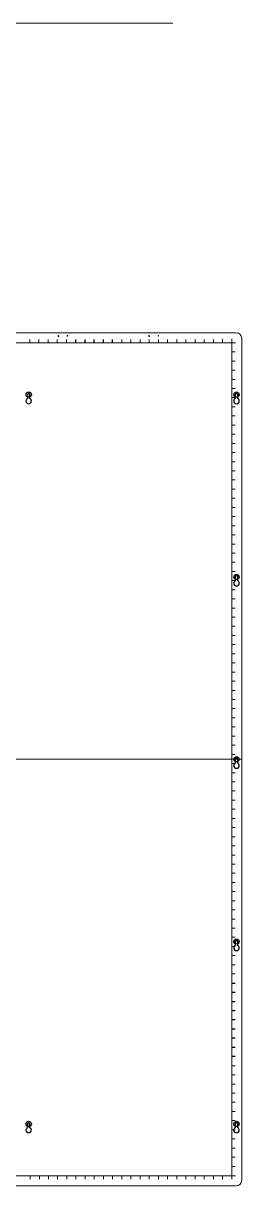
# Model space of a CAD drawing. Header units: millimetres. Extents: x -1390 to 6316, y -1840 to 2435.
# Drawn here: x 1682 to 1873, y -1673 to -656 of the extents above; entities that cross this region are included whole.
import ezdxf

# ---------------------------------------------------------------- set-up
doc = ezdxf.new("R2010")
doc.units = ezdxf.units.MM
for name, color, linetype, lineweight, true_color in [('Build platform acrylic', 1, 'CONTINUOUS', 0, 0xff0000), ('Build platform acrylic text', 5, 'CONTINUOUS', 0, 0x0000ff), ('Referance lines', 3, 'CONTINUOUS', 0, 0x00ff00)]:
    doc.layers.add(name, color=color, linetype=linetype, lineweight=lineweight, true_color=true_color)
doc.layers.add('Layer_1', color=7, linetype='CONTINUOUS', true_color=0xffffff)

msp = doc.modelspace()

# ---------------------------------------------------------------- linework, layer by layer
at = {"layer": 'Build platform acrylic', "color": 1, "true_color": 0xff0000}
for p, q in [((1776.2, -927), (1223.8, -927)), ((1873, -1576.2), (1873, -1023.8)), ((1776.2, -1673), (1223.8, -1673))]:
    msp.add_line(p, q, dxfattribs=at)
for points in [[(1684.2, -927), (1868.2, -927), (1868.2, -927)], [(1873, -931.8), (1873, -1115.8)], [(1873, -1484.2), (1873, -1668.2)], [(1868.2, -1673), (1684.2, -1673)]]:
    msp.add_lwpolyline(points, dxfattribs=at)
for points in [[(1868.2, -927), (1870.8, -927), (1873, -929.2), (1873, -931.8)], [(1873, -1668.2), (1873, -1670.8), (1870.8, -1673), (1868.2, -1673)]]:
    msp.add_open_spline(points, degree=3, dxfattribs=at)
at = {"layer": 'Build platform acrylic text', "color": 5, "true_color": 0x0000ff}
msp.add_line((1873, -1300), (1127, -1300), dxfattribs=at)
for points in [[(1687.8, -932.8), (1687.8, -935.8)], [(1695.8, -935.8), (1695.8, -932.8)], [(1703.8, -932.8), (1703.8, -935.8)], [(1711.8, -935.8), (1711.8, -932.8)], [(1712.5, -929.8), (1712.5, -929.8)], [(1719.8, -932.8), (1719.8, -935.8)], [(1720.5, -929.7), (1720.5, -929.7)], [(1727.8, -935.8), (1727.8, -932.8)], [(1728.2, -935.8), (1728.2, -932.8)], [(1728.2, -935.8), (1728.2, -932.8)], [(1735.8, -932.8), (1735.8, -935.8)], [(1736.2, -932.8), (1736.2, -935.8)], [(1736.2, -932.8), (1736.2, -935.8)], [(1743.8, -935.8), (1743.8, -932.8)], [(1744.2, -935.8), (1744.2, -932.8)], [(1744.2, -935.8), (1744.2, -932.8)], [(1751.8, -932.8), (1751.8, -935.8)], [(1752.2, -932.8), (1752.2, -935.8)], [(1752.2, -932.8), (1752.2, -935.8)], [(1759.8, -935.8), (1759.8, -932.8)], [(1760.2, -935.8), (1760.2, -932.8)], [(1760.2, -935.8), (1760.2, -932.8)], [(1768.2, -932.8), (1768.2, -935.8)], [(1768.2, -932.8), (1768.2, -935.8)], [(1776.2, -935.8), (1776.2, -932.8)], [(1776.2, -935.8), (1776.2, -932.8)], [(1784.2, -932.8), (1784.2, -935.8)], [(1784.2, -932.8), (1784.2, -935.8)], [(1791.8, -929.8), (1791.8, -929.8)], [(1792.2, -935.8), (1792.2, -932.8)], [(1792.2, -935.8), (1792.2, -932.8)], [(1799.9, -929.7), (1799.9, -929.7)], [(1800.2, -932.8), (1800.2, -935.8)], [(1800.2, -932.8), (1800.2, -935.8)], [(1808.2, -935.8), (1808.2, -932.8)], [(1808.2, -935.8), (1808.2, -932.8)], [(1816.2, -932.8), (1816.2, -935.8)], [(1816.2, -932.8), (1816.2, -935.8)], [(1824.2, -935.8), (1824.2, -932.8)], [(1824.2, -935.8), (1824.2, -932.8)], [(1832.2, -932.8), (1832.2, -935.8)], [(1832.2, -932.8), (1832.2, -935.8)], [(1840.2, -935.8), (1840.2, -932.8)], [(1840.2, -935.8), (1840.2, -932.8)], [(1848.2, -932.8), (1848.2, -935.8)], [(1848.2, -932.8), (1848.2, -935.8)], [(1856.2, -932.4), (1856.2, -935.7)], [(1856.2, -935.8), (1856.2, -932.8)], [(1856.2, -935.8), (1856.2, -932.8)], [(1864.2, -1114.9), (1864.2, -932.4)], [(1771.1, -935.8), (1588.6, -935.8)], [(1867.4, -935.8), (1684.9, -935.8)], [(1867.4, -935.8), (1684.9, -935.8)], [(1864.2, -943.7), (1867.2, -943.7)], [(1867.2, -951.7), (1864.2, -951.7)], [(1864.2, -959.7), (1867.2, -959.7)], [(1867.2, -967.7), (1864.2, -967.7)], [(1864.2, -975.7), (1867.2, -975.7)], [(1867.2, -983.7), (1864.2, -983.7)], [(1864.2, -991.7), (1867.2, -991.7)], [(1867.2, -999.7), (1864.2, -999.7)], [(1864.2, -1007.7), (1867.2, -1007.7)], [(1867.2, -1015.7), (1864.2, -1015.7)], [(1864.2, -1023.7), (1867.2, -1023.7)], [(1867.2, -1031.7), (1864.2, -1031.7)], [(1864.2, -1039.7), (1867.2, -1039.7)], [(1867.2, -1047.7), (1864.2, -1047.7)], [(1864.2, -1055.7), (1867.2, -1055.7)], [(1867.2, -1063.7), (1864.2, -1063.7)], [(1864.2, -1071.7), (1867.2, -1071.7)], [(1867.2, -1079.7), (1864.2, -1079.7)], [(1864.2, -1266.9), (1864.2, -1084.4)], [(1864.2, -1087.7), (1867.2, -1087.7)], [(1867.2, -1095.7), (1864.2, -1095.7)], [(1864.2, -1095.7), (1867.2, -1095.7)], [(1864.2, -1103.7), (1867.2, -1103.7)], [(1867.2, -1103.7), (1864.2, -1103.7)], [(1864.2, -1111.7), (1867.2, -1111.7)], [(1867.2, -1119.7), (1864.2, -1119.7)], [(1864.2, -1127.7), (1867.2, -1127.7)], [(1867.2, -1135.7), (1864.2, -1135.7)], [(1864.2, -1143.7), (1867.2, -1143.7)], [(1867.2, -1151.7), (1864.2, -1151.7)], [(1864.2, -1159.7), (1867.2, -1159.7)], [(1867.2, -1167.7), (1864.2, -1167.7)], [(1864.2, -1175.7), (1867.2, -1175.7)], [(1867.2, -1183.7), (1864.2, -1183.7)], [(1864.2, -1191.7), (1867.2, -1191.7)], [(1867.2, -1199.7), (1864.2, -1199.7)], [(1864.2, -1207.7), (1867.2, -1207.7)], [(1867.2, -1215.7), (1864.2, -1215.7)], [(1864.2, -1223.7), (1867.2, -1223.7)], [(1867.2, -1231.7), (1864.2, -1231.7)], [(1864.2, -1418.9), (1864.2, -1236.4)], [(1864.2, -1239.7), (1867.2, -1239.7)], [(1867.2, -1247.7), (1864.2, -1247.7)], [(1864.2, -1247.7), (1867.2, -1247.7)], [(1864.2, -1255.7), (1867.2, -1255.7)], [(1867.2, -1255.7), (1864.2, -1255.7)], [(1864.2, -1263.7), (1867.2, -1263.7)], [(1867.2, -1271.7), (1864.2, -1271.7)], [(1864.2, -1279.7), (1867.2, -1279.7)], [(1867.2, -1287.7), (1864.2, -1287.7)], [(1864.2, -1295.7), (1867.2, -1295.7)], [(1867.2, -1303.7), (1864.2, -1303.7)], [(1864.2, -1311.7), (1867.2, -1311.7)], [(1867.2, -1319.7), (1864.2, -1319.7)], [(1864.2, -1327.7), (1867.2, -1327.7)], [(1867.2, -1335.7), (1864.2, -1335.7)], [(1864.2, -1343.7), (1867.2, -1343.7)], [(1867.2, -1351.7), (1864.2, -1351.7)], [(1864.2, -1359.7), (1867.2, -1359.7)], [(1867.2, -1367.7), (1864.2, -1367.7)], [(1864.2, -1375.7), (1867.2, -1375.7)], [(1867.2, -1383.7), (1864.2, -1383.7)], [(1864.2, -1570.9), (1864.2, -1388.4)], [(1864.2, -1391.7), (1867.2, -1391.7)], [(1867.2, -1399.7), (1864.2, -1399.7)], [(1864.2, -1399.7), (1867.2, -1399.7)], [(1864.2, -1407.7), (1867.2, -1407.7)], [(1867.2, -1407.7), (1864.2, -1407.7)], [(1864.2, -1415.7), (1867.2, -1415.7)], [(1867.2, -1423.7), (1864.2, -1423.7)], [(1864.2, -1431.7), (1867.2, -1431.7)], [(1867.2, -1439.7), (1864.2, -1439.7)], [(1864.2, -1447.7), (1867.2, -1447.7)], [(1867.2, -1455.7), (1864.2, -1455.7)], [(1864.2, -1463.7), (1867.2, -1463.7)], [(1867.2, -1471.7), (1864.2, -1471.7)], [(1864.2, -1479.7), (1867.2, -1479.7)], [(1864.2, -1667.2), (1864.2, -1484.8)], [(1864.2, -1485.1), (1864.2, -1667.2)], [(1867.2, -1487.7), (1864.2, -1487.7)], [(1864.2, -1495.7), (1867.2, -1495.7)], [(1864.2, -1496), (1867.2, -1496)], [(1867.2, -1503.7), (1864.2, -1503.7)], [(1867.2, -1504), (1864.2, -1504)], [(1864.2, -1511.7), (1867.2, -1511.7)], [(1864.2, -1512), (1867.2, -1512)], [(1867.2, -1519.7), (1864.2, -1519.7)], [(1867.2, -1520), (1864.2, -1520)], [(1864.2, -1527.7), (1867.2, -1527.7)], [(1864.2, -1528), (1867.2, -1528)], [(1867.2, -1535.7), (1864.2, -1535.7)], [(1867.2, -1536), (1864.2, -1536)], [(1864.2, -1543.7), (1867.2, -1543.7)], [(1864.2, -1544), (1867.2, -1544)], [(1867.2, -1551.7), (1864.2, -1551.7)], [(1867.2, -1552), (1864.2, -1552)], [(1864.2, -1559.7), (1867.2, -1559.7)], [(1864.2, -1560), (1867.2, -1560)], [(1867.2, -1568), (1864.2, -1568)], [(1864.2, -1576), (1867.2, -1576)], [(1867.2, -1584), (1864.2, -1584)], [(1864.2, -1592), (1867.2, -1592)], [(1867.2, -1600), (1864.2, -1600)], [(1864.2, -1608), (1867.2, -1608)], [(1867.2, -1616), (1864.2, -1616)], [(1864.2, -1624), (1867.2, -1624)], [(1867.2, -1632), (1864.2, -1632)], [(1864.2, -1640), (1867.2, -1640)], [(1867.2, -1648), (1864.2, -1648)], [(1864.2, -1656), (1867.2, -1656)], [(1532.9, -1664.2), (1715.4, -1664.2)], [(1684.9, -1664.2), (1867.4, -1664.2)], [(1688.2, -1664.2), (1688.2, -1667.2)], [(1696.2, -1664.2), (1696.2, -1667.2)], [(1696.2, -1667.2), (1696.2, -1664.2)], [(1704.2, -1667.2), (1704.2, -1664.2)], [(1704.2, -1664.2), (1704.2, -1667.2)], [(1712.2, -1664.2), (1712.2, -1667.2)], [(1720.2, -1667.2), (1720.2, -1664.2)], [(1728.2, -1664.2), (1728.2, -1667.2)], [(1736.2, -1667.2), (1736.2, -1664.2)], [(1744.2, -1664.2), (1744.2, -1667.2)], [(1752.2, -1667.2), (1752.2, -1664.2)], [(1760.2, -1664.2), (1760.2, -1667.2)], [(1768.2, -1667.2), (1768.2, -1664.2)], [(1776.2, -1664.2), (1776.2, -1667.2)], [(1784.2, -1667.2), (1784.2, -1664.2)], [(1792.2, -1664.2), (1792.2, -1667.2)], [(1800.2, -1667.2), (1800.2, -1664.2)], [(1808.2, -1664.2), (1808.2, -1667.2)], [(1816.2, -1667.2), (1816.2, -1664.2)], [(1824.2, -1664.2), (1824.2, -1667.2)], [(1832.2, -1667.2), (1832.2, -1664.2)], [(1840.2, -1664.2), (1840.2, -1667.2)], [(1848.2, -1667.2), (1848.2, -1664.2)], [(1856.2, -1667.2), (1856.2, -1664)], [(1856.2, -1664.2), (1856.2, -1667.2)]]:
    msp.add_lwpolyline(points, dxfattribs=at)
for points in [[(1712.8, -929.4), (1712.6, -929.4), (1712.5, -929.6), (1712.5, -929.8)], [(1712.5, -929.8), (1712.5, -930), (1712.6, -930.2), (1712.8, -930.2)], [(1713.1, -929.9), (1713.1, -929.6), (1713, -929.4), (1712.8, -929.4)], [(1712.8, -930.2), (1712.9, -930.2), (1713.1, -930.1), (1713.1, -930)], [(1713.1, -930), (1713.1, -930), (1713.1, -929.9), (1713.1, -929.9)], [(1720.8, -929.4), (1720.6, -929.4), (1720.5, -929.5), (1720.5, -929.7)], [(1720.5, -929.7), (1720.5, -929.8), (1720.6, -929.9), (1720.8, -930)], [(1721.1, -929.7), (1721.1, -929.5), (1721, -929.4), (1720.8, -929.4)], [(1720.8, -930), (1721, -929.9), (1721.1, -929.8), (1721.1, -929.7)], [(1792.1, -929.4), (1792, -929.4), (1791.8, -929.6), (1791.8, -929.8)], [(1791.8, -929.8), (1791.8, -930), (1791.9, -930.2), (1792.1, -930.2)], [(1792.5, -929.9), (1792.5, -929.6), (1792.4, -929.4), (1792.1, -929.4)], [(1792.1, -930.2), (1792.3, -930.2), (1792.4, -930.1), (1792.5, -930)], [(1792.5, -930), (1792.5, -930), (1792.5, -929.9), (1792.5, -929.9)], [(1800.2, -929.4), (1800, -929.4), (1799.9, -929.5), (1799.9, -929.7)], [(1799.9, -929.7), (1799.9, -929.8), (1800, -929.9), (1800.2, -930)], [(1800.4, -929.7), (1800.4, -929.5), (1800.4, -929.4), (1800.2, -929.4)], [(1800.2, -930), (1800.3, -929.9), (1800.4, -929.8), (1800.4, -929.7)]]:
    msp.add_open_spline(points, degree=3, dxfattribs=at)
at = {"layer": 'Layer_1', "color": 1, "true_color": 0xff0000}
for points in [[(1685.8, -981.3), (1685.8, -984.5)], [(1688, -984.5), (1688, -981.3)], [(1867.3, -981.3), (1867.3, -984.5)], [(1869.5, -984.5), (1869.5, -981.3)], [(1684.5, -986.6), (1684.5, -986.6)], [(1866, -986.6), (1866, -986.6)], [(1866, -1146), (1866, -1146)], [(1867.3, -1140.7), (1867.3, -1143.9)], [(1869.5, -1143.9), (1869.5, -1140.7)], [(1867.3, -1300.2), (1867.3, -1303.4)], [(1869.5, -1303.4), (1869.5, -1300.2)], [(1866, -1305.4), (1866, -1305.4)], [(1867.3, -1459.6), (1867.3, -1462.8)], [(1869.5, -1462.8), (1869.5, -1459.6)], [(1866, -1464.9), (1866, -1464.9)], [(1684.5, -1624.3), (1684.5, -1624.3)], [(1685.8, -1619), (1685.8, -1622.2)], [(1688, -1622.2), (1688, -1619)], [(1866, -1624.3), (1866, -1624.3)], [(1867.3, -1619), (1867.3, -1622.2)], [(1869.5, -1622.2), (1869.5, -1619)]]:
    msp.add_lwpolyline(points, dxfattribs=at)
for points in [[(1685.8, -984.5), (1685, -984.9), (1684.5, -985.7), (1684.5, -986.6)], [(1686.9, -980.1), (1686.2, -980.1), (1685.8, -980.6), (1685.8, -981.3)], [(1688, -981.3), (1688, -980.6), (1687.5, -980.1), (1686.9, -980.1)], [(1689.3, -986.6), (1689.3, -985.7), (1688.7, -984.9), (1688, -984.5)], [(1867.3, -984.5), (1866.6, -984.9), (1866, -985.7), (1866, -986.6)], [(1868.4, -980.1), (1867.8, -980.1), (1867.3, -980.6), (1867.3, -981.3)], [(1869.5, -981.3), (1869.5, -980.6), (1869.1, -980.1), (1868.4, -980.1)], [(1870.8, -986.6), (1870.8, -985.7), (1870.3, -984.9), (1869.5, -984.5)], [(1684.5, -986.6), (1684.5, -987.9), (1685.6, -989), (1686.9, -989)], [(1686.9, -989), (1688.2, -989), (1689.3, -987.9), (1689.3, -986.6)], [(1866, -986.6), (1866, -987.9), (1867.1, -989), (1868.4, -989)], [(1868.4, -989), (1869.7, -989), (1870.8, -987.9), (1870.8, -986.6)], [(1867.3, -1143.9), (1866.6, -1144.3), (1866, -1145.1), (1866, -1146)], [(1866, -1146), (1866, -1147.3), (1867.1, -1148.4), (1868.4, -1148.4)], [(1868.4, -1139.5), (1867.8, -1139.5), (1867.3, -1140.1), (1867.3, -1140.7)], [(1869.5, -1140.7), (1869.5, -1140.1), (1869.1, -1139.5), (1868.4, -1139.5)], [(1868.4, -1148.4), (1869.7, -1148.4), (1870.8, -1147.3), (1870.8, -1146)], [(1870.8, -1146), (1870.8, -1145.1), (1870.3, -1144.3), (1869.5, -1143.9)], [(1868.4, -1299), (1867.8, -1299), (1867.3, -1299.5), (1867.3, -1300.2)], [(1869.5, -1300.2), (1869.5, -1299.5), (1869.1, -1299), (1868.4, -1299)], [(1867.3, -1303.4), (1866.6, -1303.8), (1866, -1304.5), (1866, -1305.4)], [(1866, -1305.4), (1866, -1306.8), (1867.1, -1307.8), (1868.4, -1307.8)], [(1868.4, -1307.8), (1869.7, -1307.8), (1870.8, -1306.8), (1870.8, -1305.4)], [(1870.8, -1305.4), (1870.8, -1304.5), (1870.3, -1303.8), (1869.5, -1303.4)], [(1867.3, -1462.8), (1866.6, -1463.2), (1866, -1464), (1866, -1464.9)], [(1868.4, -1458.4), (1867.8, -1458.4), (1867.3, -1458.9), (1867.3, -1459.6)], [(1869.5, -1459.6), (1869.5, -1458.9), (1869.1, -1458.4), (1868.4, -1458.4)], [(1870.8, -1464.9), (1870.8, -1464), (1870.3, -1463.2), (1869.5, -1462.8)], [(1866, -1464.9), (1866, -1466.2), (1867.1, -1467.3), (1868.4, -1467.3)], [(1868.4, -1467.3), (1869.7, -1467.3), (1870.8, -1466.2), (1870.8, -1464.9)], [(1685.8, -1622.2), (1685, -1622.6), (1684.5, -1623.4), (1684.5, -1624.3)], [(1684.5, -1624.3), (1684.5, -1625.6), (1685.6, -1626.7), (1686.9, -1626.7)], [(1686.9, -1617.8), (1686.2, -1617.8), (1685.8, -1618.4), (1685.8, -1619)], [(1688, -1619), (1688, -1618.4), (1687.5, -1617.8), (1686.9, -1617.8)], [(1686.9, -1626.7), (1688.2, -1626.7), (1689.3, -1625.6), (1689.3, -1624.3)], [(1689.3, -1624.3), (1689.3, -1623.4), (1688.7, -1622.6), (1688, -1622.2)], [(1867.3, -1622.2), (1866.6, -1622.6), (1866, -1623.4), (1866, -1624.3)], [(1866, -1624.3), (1866, -1625.6), (1867.1, -1626.7), (1868.4, -1626.7)], [(1868.4, -1617.8), (1867.8, -1617.8), (1867.3, -1618.4), (1867.3, -1619)], [(1869.5, -1619), (1869.5, -1618.4), (1869.1, -1617.8), (1868.4, -1617.8)], [(1868.4, -1626.7), (1869.8, -1626.7), (1870.8, -1625.6), (1870.8, -1624.3)], [(1870.8, -1624.3), (1870.8, -1623.4), (1870.3, -1622.6), (1869.5, -1622.2)]]:
    msp.add_open_spline(points, degree=3, dxfattribs=at)
at = {"layer": 'Layer_1', "color": 7, "true_color": 0xffffff}
for points in [[(1684.6, -981.1), (1684.6, -979.9), (1685.6, -978.8), (1686.9, -978.8)], [(1686.9, -983.4), (1685.6, -983.4), (1684.6, -982.4), (1684.6, -981.1)], [(1686.9, -978.8), (1688.1, -978.8), (1689.2, -979.9), (1689.2, -981.1)], [(1689.2, -981.1), (1689.2, -982.4), (1688.1, -983.4), (1686.9, -983.4)], [(1866.1, -981.1), (1866.1, -979.9), (1867.2, -978.8), (1868.4, -978.8)], [(1868.4, -983.4), (1867.2, -983.4), (1866.1, -982.4), (1866.1, -981.1)], [(1868.4, -978.8), (1869.7, -978.8), (1870.7, -979.9), (1870.7, -981.1)], [(1870.7, -981.1), (1870.7, -982.4), (1869.7, -983.4), (1868.4, -983.4)], [(1866.1, -1140.6), (1866.1, -1139.3), (1867.2, -1138.3), (1868.4, -1138.3)], [(1868.4, -1138.3), (1869.7, -1138.3), (1870.7, -1139.3), (1870.7, -1140.6)], [(1868.4, -1142.8), (1867.2, -1142.8), (1866.1, -1141.8), (1866.1, -1140.6)], [(1870.7, -1140.6), (1870.7, -1141.8), (1869.7, -1142.8), (1868.4, -1142.8)], [(1866.1, -1300), (1866.1, -1298.7), (1867.2, -1297.7), (1868.4, -1297.7)], [(1868.4, -1302.3), (1867.2, -1302.3), (1866.1, -1301.3), (1866.1, -1300)], [(1868.4, -1297.7), (1869.7, -1297.7), (1870.7, -1298.7), (1870.7, -1300)], [(1870.7, -1300), (1870.7, -1301.3), (1869.7, -1302.3), (1868.4, -1302.3)], [(1866.1, -1459.4), (1866.1, -1458.2), (1867.2, -1457.2), (1868.4, -1457.2)], [(1868.4, -1461.7), (1867.2, -1461.7), (1866.1, -1460.7), (1866.1, -1459.4)], [(1868.4, -1457.2), (1869.7, -1457.2), (1870.7, -1458.2), (1870.7, -1459.4)], [(1870.7, -1459.4), (1870.7, -1460.7), (1869.7, -1461.7), (1868.4, -1461.7)], [(1684.6, -1618.9), (1684.6, -1617.6), (1685.6, -1616.6), (1686.9, -1616.6)], [(1686.9, -1621.2), (1685.6, -1621.2), (1684.6, -1620.1), (1684.6, -1618.9)], [(1686.9, -1616.6), (1688.1, -1616.6), (1689.2, -1617.6), (1689.2, -1618.9)], [(1689.2, -1618.9), (1689.2, -1620.1), (1688.1, -1621.2), (1686.9, -1621.2)], [(1866.1, -1618.9), (1866.1, -1617.6), (1867.2, -1616.6), (1868.4, -1616.6)], [(1868.4, -1621.2), (1867.2, -1621.2), (1866.1, -1620.1), (1866.1, -1618.9)], [(1868.4, -1616.6), (1869.7, -1616.6), (1870.7, -1617.6), (1870.7, -1618.9)], [(1870.7, -1618.9), (1870.7, -1620.1), (1869.7, -1621.2), (1868.4, -1621.2)]]:
    msp.add_open_spline(points, degree=3, dxfattribs=at)
at = {"layer": 'Referance lines'}
msp.add_line((-187.3, -656.3), (1812.7, -656.3), dxfattribs=at)

doc.saveas('drawing.dxf')
